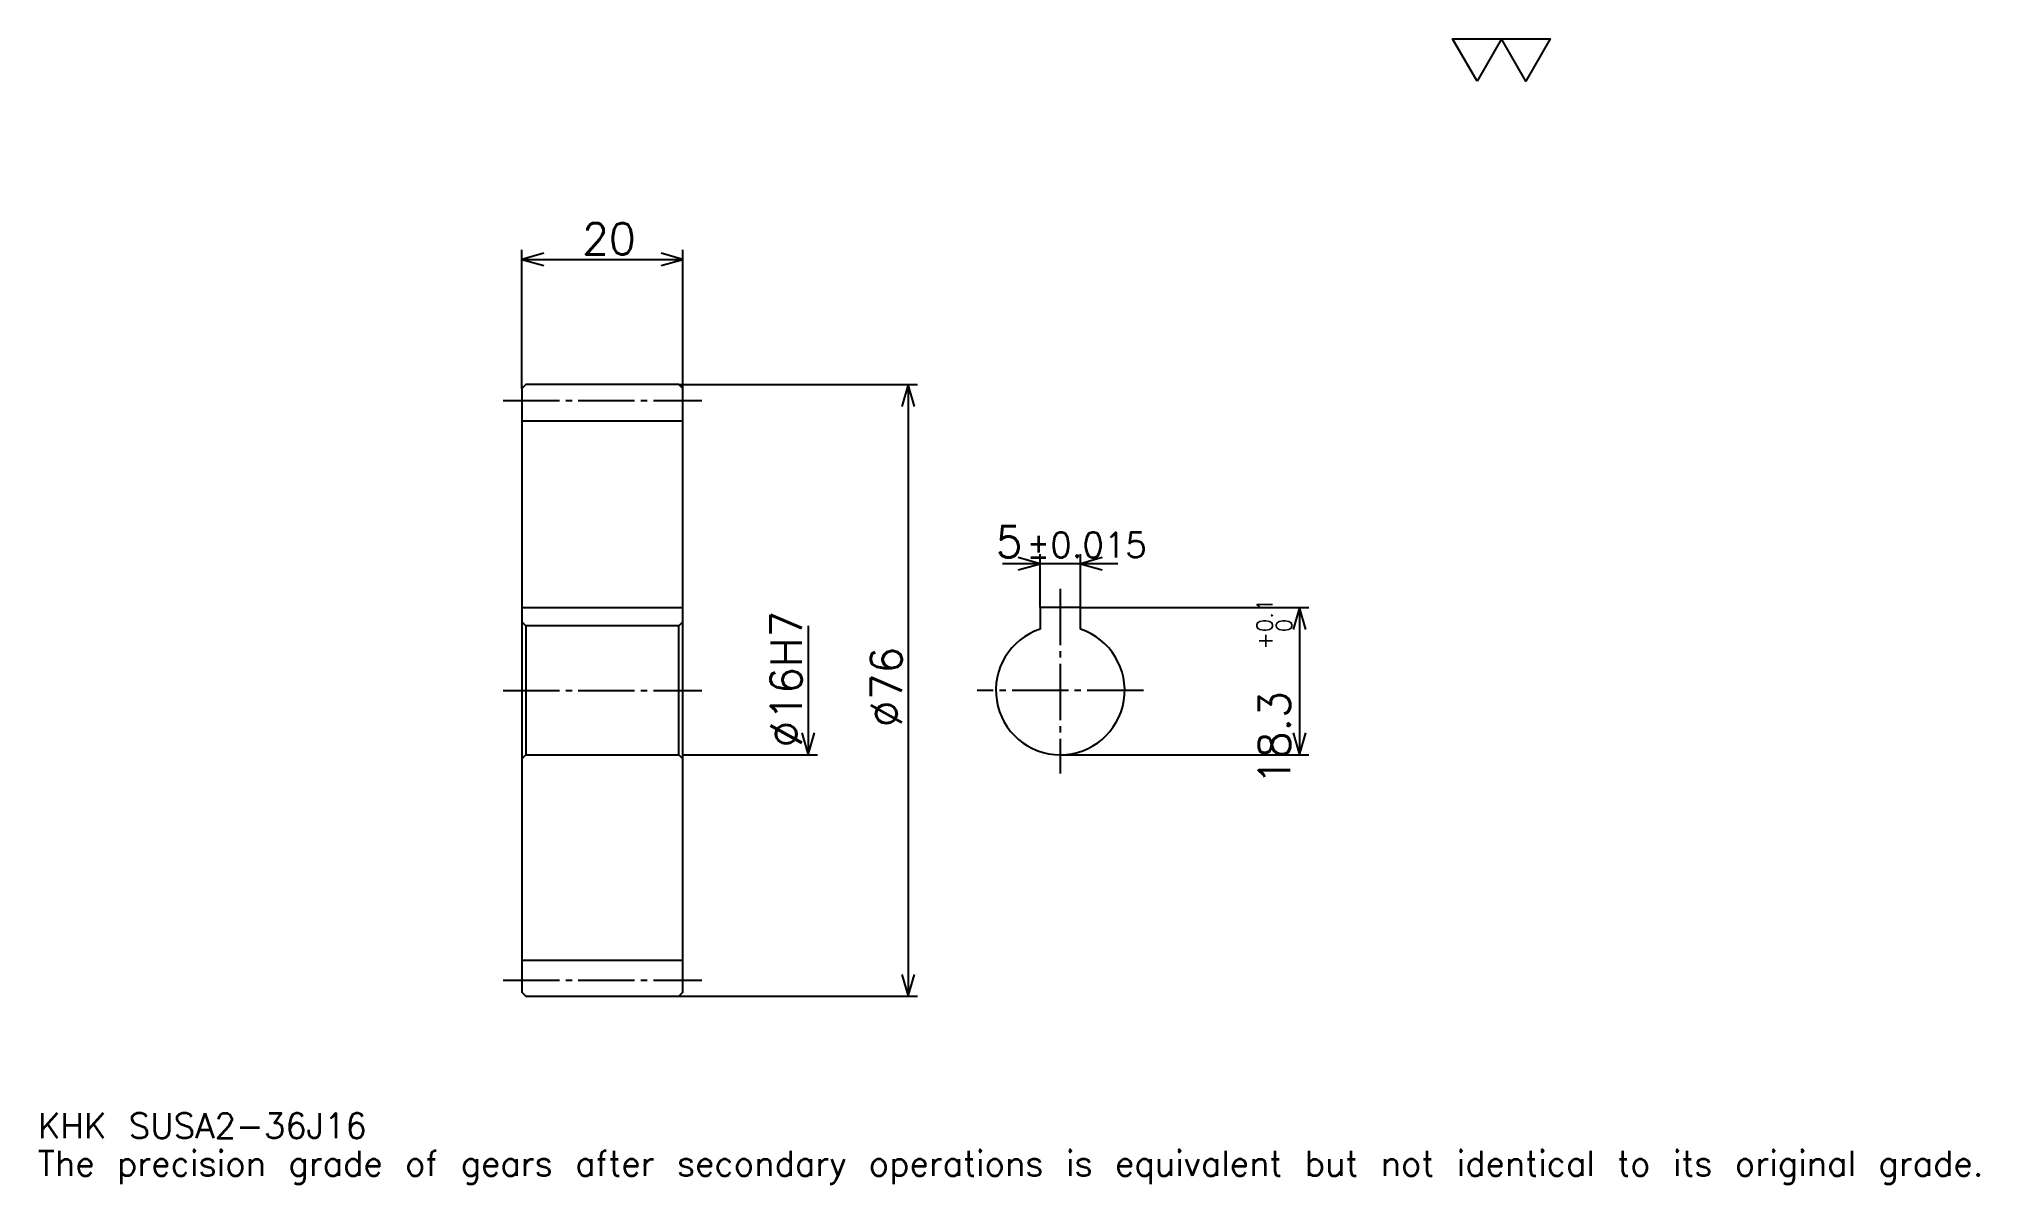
# Model space of a CAD drawing. Extents: x 8 to 249, y 3 to 145.
import ezdxf

# ---------------------------------------------------------------- set-up
doc = ezdxf.new("R2010")
doc.units = 0
doc.linetypes.add('DASHDOT', pattern=[9.326087, 6.994565, -0.777174, 0.777174, -0.777174])
doc.layers.get('0').update_dxf_attribs({"linetype": 'CONTINUOUS'})
doc.layers.add('DASHDOT', color=6, linetype='DASHDOT')
doc.styles.add('KANJI', font='TXT', dxfattribs={"bigfont": 'BIGFONT'})

msp = doc.modelspace()

# ---------------------------------------------------------------- linework, layer by layer
at = {"color": 5}
for p, q in [((67.907608, 102.198372), (67.907608, 118.907608)), ((87.907608, 102.198372), (87.907608, 118.907608)), ((67.907608, 117.741852), (87.907608, 117.741852)), ((67.907608, 101.698372), (67.907608, 102.198372)), ((87.407608, 102.198372), (87.907608, 102.198372)), ((87.907608, 102.198372), (117.051628, 102.198372)), ((87.907608, 101.698372), (87.907608, 102.198372)), ((115.885864, 102.198372), (115.885864, 26.198372)), ((141.929352, 79.938591), (127.603256, 79.938591)), ((132.266296, 74.498375), (132.266296, 81.104347)), ((137.266296, 74.498375), (137.266296, 81.104347)), ((137.266296, 74.498375), (165.633148, 74.498375)), ((164.467392, 74.498375), (164.467392, 56.198372)), ((103.451088, 72.198372), (103.451088, 56.198372)), ((87.907608, 56.198372), (104.616852, 56.198372)), ((134.766296, 56.198372), (165.633148, 56.198372)), ((87.407608, 26.198372), (87.907608, 26.198372)), ((87.907608, 26.198372), (117.051628, 26.198372))]:
    msp.add_line(p, q, dxfattribs=at)
at = {"color": 4}
for p, q in [((67.907608, 97.698372), (87.907608, 97.698372)), ((67.907608, 74.498375), (87.907608, 74.498375)), ((87.907608, 72.698372), (87.407608, 72.198372)), ((67.907608, 55.698372), (68.407608, 56.198372)), ((87.907608, 55.698372), (87.407608, 56.198372)), ((67.907608, 30.698372), (87.907608, 30.698372))]:
    msp.add_line(p, q, dxfattribs=at)
at = {"color": 7}
msp.add_lwpolyline([(186.521744, 139.891312), (183.490768, 145.145004), (195.614685, 145.145004), (192.583694, 139.891312), (189.552719, 145.145004), (186.521744, 139.891312)], dxfattribs=at)
at = {"color": 5}
for points in [[(70.627716, 118.519028), (67.907608, 117.741852), (70.627716, 116.964676)], [(85.1875, 116.964676), (87.907608, 117.741852), (85.1875, 118.519028)], [(116.66304, 99.478264), (115.885864, 102.198372), (115.108696, 99.478264)], [(129.546204, 79.161415), (132.266296, 79.938591), (129.546204, 80.715759)], [(139.98642, 80.715759), (137.266296, 79.938591), (139.98642, 79.161415)], [(165.244568, 71.778259), (164.467392, 74.498375), (163.690216, 71.778259)], [(102.67392, 58.91848), (103.451088, 56.198372), (104.228256, 58.91848)], [(163.690216, 58.91848), (164.467392, 56.198372), (165.244568, 58.91848)], [(115.108696, 28.91848), (115.885864, 26.198372), (116.66304, 28.91848)]]:
    msp.add_lwpolyline(points, dxfattribs=at)
at = {"color": 4}
for points in [[(67.907608, 55.698372), (67.907608, 26.698372), (68.407608, 26.198372), (87.407608, 26.198372), (87.907608, 26.698372), (87.907608, 101.698372), (87.407608, 102.198372), (68.407608, 102.198372), (67.907608, 101.698372), (67.907608, 55.698372)], [(67.907608, 72.698372), (68.407608, 72.198372), (68.407608, 56.198372), (87.407608, 56.198372), (87.407608, 72.198372), (68.407608, 72.198372)], [(137.266296, 71.797714), (137.266296, 74.498375), (132.266296, 74.498375), (132.266296, 71.797714)]]:
    msp.add_lwpolyline(points, dxfattribs=at)
msp.add_arc((134.766296, 64.198372), 8, 108.20995733, 71.79004267, dxfattribs=at)
at = {"layer": 'DASHDOT', "color": 7}
for p, q in [((65.576088, 100.198372), (90.239128, 100.198372)), ((134.766296, 76.829895), (134.766296, 53.866852)), ((65.576088, 64.198372), (90.239128, 64.198372)), ((145.097824, 64.198372), (124.434784, 64.198372)), ((65.576088, 28.198372), (90.239128, 28.198372))]:
    msp.add_line(p, q, dxfattribs=at)

# ---------------------------------------------------------------- texts
at = {"color": 7, "style": 'KANJI'}
for s, height, p in [('20', 3.88587, (75.38179, 118.363586)), ('5', 3.88587, (126.745102, 80.715759)), ('%%p0.015', 3.108696, (130.591629, 80.715759)), ('KHK SUSA2-36J16', 3.108696, (7.771739, 8.548913)), ('The precision grade of gears after secondary operations is equivalent but not identical to its original grade.', 3.108696, (7.771739, 3.88587))]:
    msp.add_text(s, height=height, dxfattribs=at).set_placement(p)
for s, height, p in [('0.1', 1.942935, (161.125549, 71.434036)), ('%%c16H7', 3.88587, (102.67392, 57.106659)), ('0', 1.942935, (163.53479, 71.434036)), ('+', 1.942935, (161.125549, 69.25795)), ('%%c76', 3.88587, (115.108696, 59.632477)), ('18.3', 3.88587, (163.301636, 52.438366))]:
    msp.add_text(s, height=height, rotation=90, dxfattribs=at).set_placement(p)

doc.saveas('drawing.dxf')
